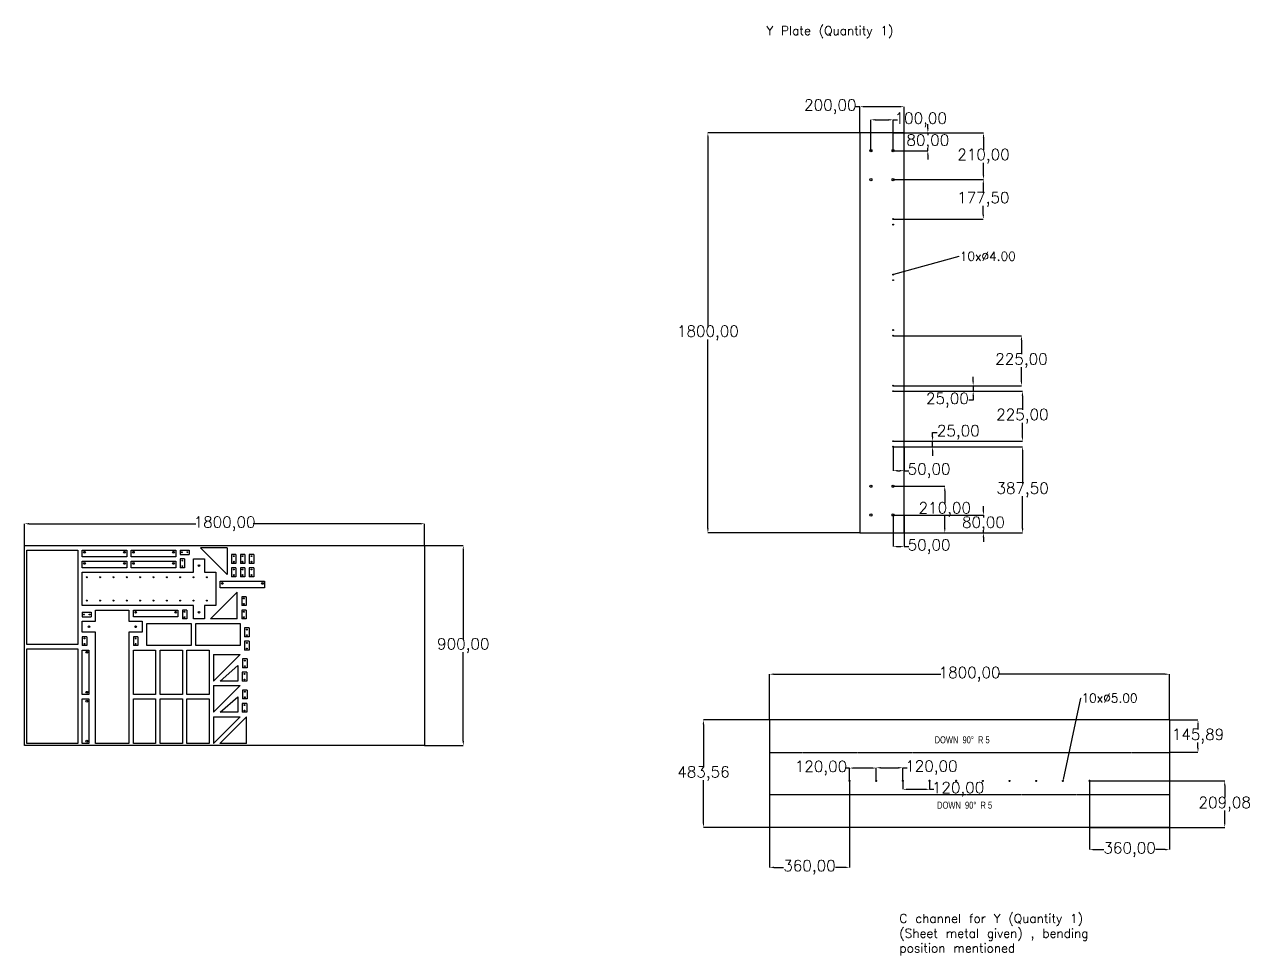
# Model space of a CAD drawing. Header units: millimetres. Extents: x 0 to 12015, y -945 to 7694.
# Drawn here: x 0 to 5510, y -945 to 3245 of the extents above; entities that cross this region are included whole.
import ezdxf
from ezdxf import colors
from ezdxf.entities.mleader import LeaderData, LeaderLine
from ezdxf.math import Vec2, Vec3

# ---------------------------------------------------------------- set-up
doc = ezdxf.new("R2010")
doc.units = ezdxf.units.MM
doc.header["$PDSIZE"] = -1
doc.linetypes.add('CENTERX2', pattern=[0.02032, 0.0127, -0.00254, 0.00254, -0.00254])
doc.styles.add('SLDTEXTSTYLE3', font='TXT', dxfattribs={"width": 0.663})
doc.styles.get("Standard").update_dxf_attribs({"font": 'txt.shx', "height": 80})
doc.dimstyles.new('ISO-25', dxfattribs={"dimtxt": 2.5, "dimasz": 2.5, "dimexe": 1.25, "dimexo": 0.625, "dimtad": 1, "dimtxsty": 'Standard', "dimcen": 2.5, "dimadec": 0, "dimazin": 0, "dimtfac": 1, "dimtmove": 0, "dimatfit": 3, "dimfxl": 1, "dimarcsym": 0})

# ---------------------------------------------------------------- blocks, each defined once
blk = doc.blocks.new('*D1')
at = {"color": 0, "lineweight": -2, "transparency": 16777216}
for p, q in [((0, 900), (0, 998.4)), ((20, 998.4), (770.8, 998.4)), ((1780, 998.4), (1029.2, 998.4)), ((1800, 900), (1800, 998.4))]:
    blk.add_line(p, q, dxfattribs=at)
at = {"color": 0, "transparency": 16777216}
for points in [[(20, 1001.7), (20, 995.1), (0, 998.4)], [(1780, 1001.7), (1780, 995.1), (1800, 998.4)]]:
    blk.add_solid(points, dxfattribs=at)
at = {"layer": 'Defpoints', "color": 0, "transparency": 16777216}
for p in [(1800, 998.4), (0, 900), (1800, 900)]:
    blk.add_point(p, dxfattribs=at)
at = {"color": 0, "transparency": 16777216, "insert": (900, 998.4), "char_height": 50, "attachment_point": 5}
blk.add_mtext('1800,00', dxfattribs=at)
blk = doc.blocks.new('*D2')
at = {"color": 0, "lineweight": -2, "transparency": 16777216}
for p, q in [((1800, 900), (1973.7, 900)), ((1973.7, 880), (1973.7, 479.2)), ((1973.7, 20), (1973.7, 420.8)), ((1800, 0), (1973.7, 0))]:
    blk.add_line(p, q, dxfattribs=at)
at = {"color": 0, "transparency": 16777216}
for points in [[(1970.4, 880), (1977.1, 880), (1973.7, 900)], [(1970.4, 20), (1977.1, 20), (1973.7, 0)]]:
    blk.add_solid(points, dxfattribs=at)
at = {"layer": 'Defpoints', "color": 0, "transparency": 16777216}
for p in [(1800, 900), (1800, 0), (1973.7, 0)]:
    blk.add_point(p, dxfattribs=at)
at = {"color": 0, "transparency": 16777216, "insert": (1973.7, 450), "char_height": 50, "attachment_point": 5}
blk.add_mtext('900,00', dxfattribs=at)
blk = doc.blocks.new('*D41')
at = {"color": 0, "lineweight": -2, "transparency": 16777216}
for p, q in [((3757.2, 2875.2), (3737.2, 2875.2)), ((3757.2, 2757.2), (3757.2, 2875.2)), ((3937.2, 2875.2), (3777.2, 2875.2)), ((3957.2, 2757.2), (3957.2, 2875.2))]:
    blk.add_line(p, q, dxfattribs=at)
at = {"color": 0, "transparency": 16777216}
for points in [[(3777.2, 2878.5), (3777.2, 2871.8), (3757.2, 2875.2)], [(3937.2, 2878.5), (3937.2, 2871.8), (3957.2, 2875.2)]]:
    blk.add_solid(points, dxfattribs=at)
at = {"layer": 'Defpoints', "color": 0, "transparency": 16777216}
for p in [(3757.2, 2875.2), (3757.2, 2757.2), (3957.2, 2757.2)]:
    blk.add_point(p, dxfattribs=at)
at = {"color": 0, "transparency": 16777216, "insert": (3624.7, 2875.2), "char_height": 50, "attachment_point": 5}
blk.add_mtext('200,00', dxfattribs=at)
blk = doc.blocks.new('*D42')
at = {"color": 0, "lineweight": -2, "transparency": 16777216}
for p, q in [((3757.2, 2757.2), (3074, 2757.2)), ((3074, 2737.2), (3074, 1886.4)), ((3074, 977.2), (3074, 1828.1)), ((3757.2, 957.2), (3074, 957.2))]:
    blk.add_line(p, q, dxfattribs=at)
at = {"color": 0, "transparency": 16777216}
for points in [[(3070.7, 2737.2), (3077.4, 2737.2), (3074, 2757.2)], [(3070.7, 977.2), (3077.4, 977.2), (3074, 957.2)]]:
    blk.add_solid(points, dxfattribs=at)
at = {"layer": 'Defpoints', "color": 0, "transparency": 16777216}
for p in [(3757.2, 2757.2), (3074, 957.2), (3757.2, 957.2)]:
    blk.add_point(p, dxfattribs=at)
at = {"color": 0, "transparency": 16777216, "insert": (3074, 1857.2), "char_height": 50, "attachment_point": 5}
blk.add_mtext('1800,00', dxfattribs=at)
blk = doc.blocks.new('*D43')
at = {"color": 0, "lineweight": -2, "transparency": 16777216}
for p, q in [((4313.4, 1057.2), (4313.4, 1077.2)), ((3907.2, 1037.2), (4313.4, 1037.2)), ((4313.4, 1037.2), (4313.4, 1026.4)), ((3907.2, 957.2), (4313.4, 957.2)), ((4313.4, 957.2), (4313.4, 968.1)), ((4313.4, 937.2), (4313.4, 917.2))]:
    blk.add_line(p, q, dxfattribs=at)
at = {"color": 0, "transparency": 16777216}
for points in [[(4310, 1057.2), (4316.7, 1057.2), (4313.4, 1037.2)], [(4310, 937.2), (4316.7, 937.2), (4313.4, 957.2)]]:
    blk.add_solid(points, dxfattribs=at)
at = {"layer": 'Defpoints', "color": 0, "transparency": 16777216}
for p in [(3907.2, 1037.2), (3907.2, 957.2), (4313.4, 957.2)]:
    blk.add_point(p, dxfattribs=at)
at = {"color": 0, "transparency": 16777216, "insert": (4313.4, 997.2), "char_height": 50, "attachment_point": 5}
blk.add_mtext('80,00', dxfattribs=at)
blk = doc.blocks.new('*D44')
at = {"color": 0, "lineweight": -2, "transparency": 16777216}
for p, q in [((3907.2, 1167.2), (4139.5, 1167.2)), ((4139.5, 1147.2), (4139.5, 1091.4)), ((4139.5, 977.2), (4139.5, 1033.1)), ((3907.2, 957.2), (4139.5, 957.2))]:
    blk.add_line(p, q, dxfattribs=at)
at = {"color": 0, "transparency": 16777216}
for points in [[(4136.2, 1147.2), (4142.9, 1147.2), (4139.5, 1167.2)], [(4136.2, 977.2), (4142.9, 977.2), (4139.5, 957.2)]]:
    blk.add_solid(points, dxfattribs=at)
at = {"layer": 'Defpoints', "color": 0, "transparency": 16777216}
for p in [(3907.2, 1167.2), (3907.2, 957.2), (4139.5, 957.2)]:
    blk.add_point(p, dxfattribs=at)
at = {"color": 0, "transparency": 16777216, "insert": (4139.5, 1062.2), "char_height": 50, "attachment_point": 5}
blk.add_mtext('210,00', dxfattribs=at)
blk = doc.blocks.new('*D45')
at = {"color": 0, "lineweight": -2, "transparency": 16777216}
for p, q in [((3907.2, 1344.7), (4489.7, 1344.7)), ((4489.7, 1324.7), (4489.7, 1180.1)), ((4489.7, 977.2), (4489.7, 1121.8)), ((3907.2, 957.2), (4489.7, 957.2))]:
    blk.add_line(p, q, dxfattribs=at)
at = {"color": 0, "transparency": 16777216}
for points in [[(4486.3, 1324.7), (4493, 1324.7), (4489.7, 1344.7)], [(4486.3, 977.2), (4493, 977.2), (4489.7, 957.2)]]:
    blk.add_solid(points, dxfattribs=at)
at = {"layer": 'Defpoints', "color": 0, "transparency": 16777216}
for p in [(3907.2, 1344.7), (3907.2, 957.2), (4489.7, 957.2)]:
    blk.add_point(p, dxfattribs=at)
at = {"color": 0, "transparency": 16777216, "insert": (4489.7, 1151), "char_height": 50, "attachment_point": 5}
blk.add_mtext('387,50', dxfattribs=at)
blk = doc.blocks.new('*D46')
at = {"color": 0, "lineweight": -2, "transparency": 16777216}
for p, q in [((4084.7, 1389.7), (4084.7, 1409.7)), ((4084.7, 1409.7), (4104.7, 1409.7)), ((3907.2, 1369.7), (4084.7, 1369.7)), ((3907.2, 1344.7), (4084.7, 1344.7)), ((4084.7, 1344.7), (4084.7, 1369.7)), ((4084.7, 1324.7), (4084.7, 1304.7))]:
    blk.add_line(p, q, dxfattribs=at)
at = {"color": 0, "transparency": 16777216}
for points in [[(4081.4, 1389.7), (4088, 1389.7), (4084.7, 1369.7)], [(4081.4, 1324.7), (4088, 1324.7), (4084.7, 1344.7)]]:
    blk.add_solid(points, dxfattribs=at)
at = {"layer": 'Defpoints', "color": 0, "transparency": 16777216}
for p in [(3907.2, 1369.7), (3907.2, 1344.7), (4084.7, 1369.7)]:
    blk.add_point(p, dxfattribs=at)
at = {"color": 0, "transparency": 16777216, "insert": (4200.5, 1409.7), "char_height": 50, "attachment_point": 5}
blk.add_mtext('25,00', dxfattribs=at)
blk = doc.blocks.new('*D47')
at = {"color": 0, "lineweight": -2, "transparency": 16777216}
for p, q in [((3907.2, 1594.7), (4488.8, 1594.7)), ((4488.8, 1574.7), (4488.8, 1511.4)), ((4488.8, 1389.7), (4488.8, 1453.1)), ((3907.2, 1369.7), (4488.8, 1369.7))]:
    blk.add_line(p, q, dxfattribs=at)
at = {"color": 0, "transparency": 16777216}
for points in [[(4485.5, 1574.7), (4492.1, 1574.7), (4488.8, 1594.7)], [(4485.5, 1389.7), (4492.1, 1389.7), (4488.8, 1369.7)]]:
    blk.add_solid(points, dxfattribs=at)
at = {"layer": 'Defpoints', "color": 0, "transparency": 16777216}
for p in [(3907.2, 1594.7), (3907.2, 1369.7), (4488.8, 1369.7)]:
    blk.add_point(p, dxfattribs=at)
at = {"color": 0, "transparency": 16777216, "insert": (4488.8, 1482.2), "char_height": 50, "attachment_point": 5}
blk.add_mtext('225,00', dxfattribs=at)
blk = doc.blocks.new('*D48')
at = {"color": 0, "lineweight": -2, "transparency": 16777216}
for p, q in [((4267.4, 1639.7), (4267.4, 1659.7)), ((3907.2, 1619.7), (4267.4, 1619.7)), ((4267.4, 1619.7), (4267.4, 1594.7)), ((3907.2, 1594.7), (4267.4, 1594.7)), ((4267.4, 1554.7), (4247.4, 1554.7)), ((4267.4, 1574.7), (4267.4, 1554.7))]:
    blk.add_line(p, q, dxfattribs=at)
at = {"color": 0, "transparency": 16777216}
for points in [[(4264, 1639.7), (4270.7, 1639.7), (4267.4, 1619.7)], [(4264, 1574.7), (4270.7, 1574.7), (4267.4, 1594.7)]]:
    blk.add_solid(points, dxfattribs=at)
at = {"layer": 'Defpoints', "color": 0, "transparency": 16777216}
for p in [(3907.2, 1619.7), (3907.2, 1594.7), (4267.4, 1594.7)]:
    blk.add_point(p, dxfattribs=at)
at = {"color": 0, "transparency": 16777216, "insert": (4151.5, 1554.7), "char_height": 50, "attachment_point": 5}
blk.add_mtext('25,00', dxfattribs=at)
blk = doc.blocks.new('*D49')
at = {"color": 0, "lineweight": -2, "transparency": 16777216}
for p, q in [((3907.2, 1844.7), (4484.4, 1844.7)), ((4484.4, 1824.7), (4484.4, 1761.4)), ((4484.4, 1639.7), (4484.4, 1703.1)), ((3907.2, 1619.7), (4484.4, 1619.7))]:
    blk.add_line(p, q, dxfattribs=at)
at = {"color": 0, "transparency": 16777216}
for points in [[(4481, 1824.7), (4487.7, 1824.7), (4484.4, 1844.7)], [(4481, 1639.7), (4487.7, 1639.7), (4484.4, 1619.7)]]:
    blk.add_solid(points, dxfattribs=at)
at = {"layer": 'Defpoints', "color": 0, "transparency": 16777216}
for p in [(3907.2, 1844.7), (3907.2, 1619.7), (4484.4, 1619.7)]:
    blk.add_point(p, dxfattribs=at)
at = {"color": 0, "transparency": 16777216, "insert": (4484.4, 1732.2), "char_height": 50, "attachment_point": 5}
blk.add_mtext('225,00', dxfattribs=at)
blk = doc.blocks.new('*D50')
at = {"color": 0, "lineweight": -2, "transparency": 16777216}
for p, q in [((3907.2, 2757.2), (4063.4, 2757.2)), ((4063.4, 2777.2), (4063.4, 2797.2)), ((4063.4, 2757.2), (4063.4, 2746.4)), ((3907.2, 2677.2), (4063.4, 2677.2)), ((4063.4, 2677.2), (4063.4, 2688.1)), ((4063.4, 2657.2), (4063.4, 2637.2))]:
    blk.add_line(p, q, dxfattribs=at)
at = {"color": 0, "transparency": 16777216}
for points in [[(4060.1, 2777.2), (4066.7, 2777.2), (4063.4, 2757.2)], [(4060.1, 2657.2), (4066.7, 2657.2), (4063.4, 2677.2)]]:
    blk.add_solid(points, dxfattribs=at)
at = {"layer": 'Defpoints', "color": 0, "transparency": 16777216}
for p in [(3907.2, 2757.2), (4063.4, 2757.2), (3907.2, 2677.2)]:
    blk.add_point(p, dxfattribs=at)
at = {"color": 0, "transparency": 16777216, "insert": (4063.4, 2717.2), "char_height": 50, "attachment_point": 5}
blk.add_mtext('80,00', dxfattribs=at)
blk = doc.blocks.new('*D51')
at = {"color": 0, "lineweight": -2, "transparency": 16777216}
for p, q in [((3907.2, 2757.2), (4313.7, 2757.2)), ((4313.7, 2737.2), (4313.7, 2681.4)), ((4313.7, 2567.2), (4313.7, 2623.1)), ((3907.2, 2547.2), (4313.7, 2547.2))]:
    blk.add_line(p, q, dxfattribs=at)
at = {"color": 0, "transparency": 16777216}
for points in [[(4310.4, 2737.2), (4317, 2737.2), (4313.7, 2757.2)], [(4310.4, 2567.2), (4317, 2567.2), (4313.7, 2547.2)]]:
    blk.add_solid(points, dxfattribs=at)
at = {"layer": 'Defpoints', "color": 0, "transparency": 16777216}
for p in [(3907.2, 2757.2), (4313.7, 2757.2), (3907.2, 2547.2)]:
    blk.add_point(p, dxfattribs=at)
at = {"color": 0, "transparency": 16777216, "insert": (4313.7, 2652.2), "char_height": 50, "attachment_point": 5}
blk.add_mtext('210,00', dxfattribs=at)
blk = doc.blocks.new('*D52')
at = {"color": 0, "lineweight": -2, "transparency": 16777216}
for p, q in [((3807.2, 2677.2), (3807.2, 2816.1)), ((3827.2, 2816.1), (3887.2, 2816.1)), ((3907.2, 2677.2), (3907.2, 2816.1)), ((3907.2, 2816.1), (3927.2, 2816.1))]:
    blk.add_line(p, q, dxfattribs=at)
at = {"color": 0, "transparency": 16777216}
for points in [[(3827.2, 2819.4), (3827.2, 2812.8), (3807.2, 2816.1)], [(3887.2, 2819.4), (3887.2, 2812.8), (3907.2, 2816.1)]]:
    blk.add_solid(points, dxfattribs=at)
at = {"layer": 'Defpoints', "color": 0, "transparency": 16777216}
for p in [(3907.2, 2816.1), (3807.2, 2677.2), (3907.2, 2677.2)]:
    blk.add_point(p, dxfattribs=at)
at = {"color": 0, "transparency": 16777216, "insert": (4031.4, 2816.1), "char_height": 50, "attachment_point": 5}
blk.add_mtext('100,00', dxfattribs=at)
blk = doc.blocks.new('*D53')
at = {"color": 0, "lineweight": -2, "transparency": 16777216}
for p, q in [((3907.2, 2547.2), (4312.9, 2547.2)), ((4312.9, 2527.2), (4312.9, 2487.6)), ((4312.9, 2389.7), (4312.9, 2429.3)), ((3907.2, 2369.7), (4312.9, 2369.7))]:
    blk.add_line(p, q, dxfattribs=at)
at = {"color": 0, "transparency": 16777216}
for points in [[(4309.5, 2527.2), (4316.2, 2527.2), (4312.9, 2547.2)], [(4309.5, 2389.7), (4316.2, 2389.7), (4312.9, 2369.7)]]:
    blk.add_solid(points, dxfattribs=at)
at = {"layer": 'Defpoints', "color": 0, "transparency": 16777216}
for p in [(3907.2, 2547.2), (3907.2, 2369.7), (4312.9, 2369.7)]:
    blk.add_point(p, dxfattribs=at)
at = {"color": 0, "transparency": 16777216, "insert": (4312.9, 2458.5), "char_height": 50, "attachment_point": 5}
blk.add_mtext('177,50', dxfattribs=at)
blk = doc.blocks.new('*D54')
at = {"color": 0, "lineweight": -2, "transparency": 16777216}
for p, q in [((3907.2, 1037.2), (3907.2, 895.4)), ((3957.2, 1037.2), (3957.2, 895.4)), ((3927.2, 895.4), (3937.2, 895.4)), ((3957.2, 895.4), (3977.2, 895.4))]:
    blk.add_line(p, q, dxfattribs=at)
at = {"color": 0, "transparency": 16777216}
for points in [[(3927.2, 898.7), (3927.2, 892), (3907.2, 895.4)], [(3937.2, 898.7), (3937.2, 892), (3957.2, 895.4)]]:
    blk.add_solid(points, dxfattribs=at)
at = {"layer": 'Defpoints', "color": 0, "transparency": 16777216}
for p in [(3907.2, 1037.2), (3957.2, 1037.2), (3957.2, 895.4)]:
    blk.add_point(p, dxfattribs=at)
at = {"color": 0, "transparency": 16777216, "insert": (4068.9, 895.4), "char_height": 50, "attachment_point": 5}
blk.add_mtext('50,00', dxfattribs=at)
blk = doc.blocks.new('*D55')
at = {"color": 0, "lineweight": -2, "transparency": 16777216}
for p, q in [((3907.2, 1344.7), (3907.2, 1237)), ((3957.2, 1344.7), (3957.2, 1237)), ((3927.2, 1237), (3937.2, 1237)), ((3957.2, 1237), (3977.2, 1237))]:
    blk.add_line(p, q, dxfattribs=at)
at = {"color": 0, "transparency": 16777216}
for points in [[(3927.2, 1240.4), (3927.2, 1233.7), (3907.2, 1237)], [(3937.2, 1240.4), (3937.2, 1233.7), (3957.2, 1237)]]:
    blk.add_solid(points, dxfattribs=at)
at = {"layer": 'Defpoints', "color": 0, "transparency": 16777216}
for p in [(3907.2, 1344.7), (3957.2, 1344.7), (3957.2, 1237)]:
    blk.add_point(p, dxfattribs=at)
at = {"color": 0, "transparency": 16777216, "insert": (4068.9, 1237), "char_height": 50, "attachment_point": 5}
blk.add_mtext('50,00', dxfattribs=at)
blk = doc.blocks.new('SW_CENTERMARKSYMBOL_0')
at = {"color": 0, "linetype": 'Continuous', "lineweight": 18}
for p, q in [((-0.34, 0), (-0.5, 0)), ((0, 0), (-0.17, 0)), ((0, 0.34), (0, 0.5)), ((0, 0), (0, 0.17)), ((0, 0), (0, -0.17)), ((0, 0), (0.17, 0)), ((0.34, 0), (0.5, 0)), ((0, -0.34), (0, -0.5))]:
    blk.add_line(p, q, dxfattribs=at)
blk = doc.blocks.new('SW_CENTERMARKSYMBOL_1')
at = {"color": 0, "linetype": 'Continuous', "lineweight": 18}
for p, q in [((-0.34, 0), (-0.37, 0)), ((0, 0), (-0.17, 0)), ((0, 0.34), (0, 0.37)), ((0, 0), (0, 0.17)), ((0, 0), (0, -0.17)), ((0, 0), (0.17, 0)), ((0.34, 0), (0.37, 0)), ((0, -0.34), (0, -0.37))]:
    blk.add_line(p, q, dxfattribs=at)
blk = doc.blocks.new('SW_CENTERMARKSYMBOL_2')
at = {"color": 0, "linetype": 'Continuous', "lineweight": 18}
for p, q in [((-0.34, 0), (-0.5, 0)), ((0, 0), (-0.17, 0)), ((0, 0.34), (0, 0.5)), ((0, 0), (0, 0.17)), ((0, 0), (0, -0.17)), ((0, 0), (0.17, 0)), ((0.34, 0), (0.5, 0)), ((0, -0.34), (0, -0.5))]:
    blk.add_line(p, q, dxfattribs=at)
blk = doc.blocks.new('SW_CENTERMARKSYMBOL_3')
at = {"color": 0, "linetype": 'Continuous', "lineweight": 18}
for p, q in [((-0.34, 0), (-0.5, 0)), ((0, 0), (-0.17, 0)), ((0, 0.34), (0, 0.5)), ((0, 0), (0, 0.17)), ((0, 0), (0, -0.17)), ((0, 0), (0.17, 0)), ((0.34, 0), (0.5, 0)), ((0, -0.34), (0, -0.5))]:
    blk.add_line(p, q, dxfattribs=at)
blk = doc.blocks.new('SW_CENTERMARKSYMBOL_4')
at = {"color": 0, "linetype": 'Continuous', "lineweight": 18}
for p, q in [((-0.34, 0), (-0.5, 0)), ((0, 0), (-0.17, 0)), ((0, 0.34), (0, 0.5)), ((0, 0), (0, 0.17)), ((0, 0), (0, -0.17)), ((0, 0), (0.17, 0)), ((0.34, 0), (0.5, 0)), ((0, -0.34), (0, -0.5))]:
    blk.add_line(p, q, dxfattribs=at)
blk = doc.blocks.new('SW_CENTERMARKSYMBOL_5')
at = {"color": 0, "linetype": 'Continuous', "lineweight": 18}
for p, q in [((-0.34, 0), (-0.37, 0)), ((0, 0), (-0.17, 0)), ((0, 0.34), (0, 0.37)), ((0, 0), (0, 0.17)), ((0, 0), (0, -0.17)), ((0, 0), (0.17, 0)), ((0.34, 0), (0.37, 0)), ((0, -0.34), (0, -0.37))]:
    blk.add_line(p, q, dxfattribs=at)
blk = doc.blocks.new('SW_CENTERMARKSYMBOL_6')
at = {"color": 0, "linetype": 'Continuous', "lineweight": 18}
for p, q in [((-0.34, 0), (-0.37, 0)), ((0, 0), (-0.17, 0)), ((0, 0.34), (0, 0.37)), ((0, 0), (0, 0.17)), ((0, 0), (0, -0.17)), ((0, 0), (0.17, 0)), ((0.34, 0), (0.37, 0)), ((0, -0.34), (0, -0.37))]:
    blk.add_line(p, q, dxfattribs=at)
blk = doc.blocks.new('SW_CENTERMARKSYMBOL_7')
at = {"color": 0, "linetype": 'Continuous', "lineweight": 18}
for p, q in [((-0.34, 0), (-0.37, 0)), ((0, 0), (-0.17, 0)), ((0, 0.34), (0, 0.37)), ((0, 0), (0, 0.17)), ((0, 0), (0, -0.17)), ((0, 0), (0.17, 0)), ((0.34, 0), (0.37, 0)), ((0, -0.34), (0, -0.37))]:
    blk.add_line(p, q, dxfattribs=at)
blk = doc.blocks.new('SW_CENTERMARKSYMBOL_8')
at = {"color": 0, "linetype": 'Continuous', "lineweight": 18}
for p, q in [((-0.34, 0), (-0.37, 0)), ((0, 0), (-0.17, 0)), ((0, 0.34), (0, 0.37)), ((0, 0), (0, 0.17)), ((0, 0), (0, -0.17)), ((0, 0), (0.17, 0)), ((0.34, 0), (0.37, 0)), ((0, -0.34), (0, -0.37))]:
    blk.add_line(p, q, dxfattribs=at)
blk = doc.blocks.new('SW_CENTERMARKSYMBOL_9')
at = {"color": 0, "linetype": 'Continuous', "lineweight": 18}
for p, q in [((-0.34, 0), (-0.5, 0)), ((0, 0), (-0.17, 0)), ((0, 0.34), (0, 0.5)), ((0, 0), (0, 0.17)), ((0, 0), (0, -0.17)), ((0, 0), (0.17, 0)), ((0.34, 0), (0.5, 0)), ((0, -0.34), (0, -0.5))]:
    blk.add_line(p, q, dxfattribs=at)
blk = doc.blocks.new('*D56')
at = {"color": 0, "lineweight": -2, "transparency": 16777216}
for p, q in [((3351, 115.6), (3053.9, 115.6)), ((3054, 95.6), (3054, -97)), ((3054, -348), (3054, -155.4)), ((3351, -368), (3053.9, -368))]:
    blk.add_line(p, q, dxfattribs=at)
at = {"color": 0, "transparency": 16777216}
for points in [[(3050.6, 95.6), (3057.3, 95.6), (3054, 115.6)], [(3050.6, -348), (3057.3, -348), (3054, -368)]]:
    blk.add_solid(points, dxfattribs=at)
at = {"layer": 'Defpoints', "color": 0, "transparency": 16777216}
for p in [(3351, 115.6), (3054, -368), (3351, -368)]:
    blk.add_point(p, dxfattribs=at)
at = {"color": 0, "transparency": 16777216, "insert": (3054, -126.2), "char_height": 50, "attachment_point": 5}
blk.add_mtext('483,56', dxfattribs=at)
blk = doc.blocks.new('*D57')
at = {"color": 0, "lineweight": -2, "transparency": 16777216}
for p, q in [((3351, 115.6), (3351, 321.3)), ((3371, 321.3), (4121.9, 321.3)), ((5131, 321.3), (4380.2, 321.3)), ((5151, 115.6), (5151, 321.3))]:
    blk.add_line(p, q, dxfattribs=at)
at = {"color": 0, "transparency": 16777216}
for points in [[(3371, 324.6), (3371, 318), (3351, 321.3)], [(5131, 324.6), (5131, 318), (5151, 321.3)]]:
    blk.add_solid(points, dxfattribs=at)
at = {"layer": 'Defpoints', "color": 0, "transparency": 16777216}
for p in [(3351, 321.3), (3351, 115.6), (5151, 115.6)]:
    blk.add_point(p, dxfattribs=at)
at = {"color": 0, "transparency": 16777216, "insert": (4251, 321.3), "char_height": 50, "attachment_point": 5}
blk.add_mtext('1800,00', dxfattribs=at)
blk = doc.blocks.new('*D58')
at = {"color": 0, "lineweight": -2, "transparency": 16777216}
for p, q in [((5151, 115.6), (5278.6, 115.6)), ((5278.6, 95.6), (5278.6, 71.8)), ((5278.6, -10.3), (5278.6, 13.5)), ((5151, -30.3), (5278.6, -30.3))]:
    blk.add_line(p, q, dxfattribs=at)
at = {"color": 0, "transparency": 16777216}
for points in [[(5275.3, 95.6), (5282, 95.6), (5278.6, 115.6)], [(5275.3, -10.3), (5282, -10.3), (5278.6, -30.3)]]:
    blk.add_solid(points, dxfattribs=at)
at = {"layer": 'Defpoints', "color": 0, "transparency": 16777216}
for p in [(5151, 115.6), (5151, -30.3), (5278.6, -30.3)]:
    blk.add_point(p, dxfattribs=at)
at = {"color": 0, "transparency": 16777216, "insert": (5278.6, 42.6), "char_height": 50, "attachment_point": 5}
blk.add_mtext('145,89', dxfattribs=at)
blk = doc.blocks.new('*D59')
at = {"color": 0, "lineweight": -2, "transparency": 16777216}
for p, q in [((4791, -158.9), (5398.8, -158.9)), ((5398.8, -178.9), (5398.8, -234.3)), ((5398.8, -348), (5398.8, -292.6)), ((4791, -368), (5398.8, -368))]:
    blk.add_line(p, q, dxfattribs=at)
at = {"color": 0, "transparency": 16777216}
for points in [[(5395.5, -178.9), (5402.2, -178.9), (5398.8, -158.9)], [(5395.5, -348), (5402.2, -348), (5398.8, -368)]]:
    blk.add_solid(points, dxfattribs=at)
at = {"layer": 'Defpoints', "color": 0, "transparency": 16777216}
for p in [(4791, -158.9), (4791, -368), (5398.8, -368)]:
    blk.add_point(p, dxfattribs=at)
at = {"color": 0, "transparency": 16777216, "insert": (5398.8, -263.5), "char_height": 50, "attachment_point": 5}
blk.add_mtext('209,08', dxfattribs=at)
blk = doc.blocks.new('*D60')
at = {"color": 0, "lineweight": -2, "transparency": 16777216}
for p, q in [((3351, -160.6), (3351, -548.1)), ((3711, -160.6), (3711, -548.1)), ((3371, -548), (3414.4, -548)), ((3691, -548), (3647.7, -548))]:
    blk.add_line(p, q, dxfattribs=at)
at = {"color": 0, "transparency": 16777216}
for points in [[(3371, -544.7), (3371, -551.4), (3351, -548)], [(3691, -544.7), (3691, -551.4), (3711, -548)]]:
    blk.add_solid(points, dxfattribs=at)
at = {"layer": 'Defpoints', "color": 0, "transparency": 16777216}
for p in [(3351, -160.6), (3711, -160.6), (3351, -548)]:
    blk.add_point(p, dxfattribs=at)
at = {"color": 0, "transparency": 16777216, "insert": (3531, -548), "char_height": 50, "attachment_point": 5}
blk.add_mtext('360,00', dxfattribs=at)
blk = doc.blocks.new('*D61')
at = {"color": 0, "lineweight": -2, "transparency": 16777216}
for p, q in [((3711, -101.1), (3691, -101.1)), ((3711, -158.9), (3711, -101.1)), ((3811, -101.1), (3731, -101.1)), ((3831, -158.9), (3831, -101.1))]:
    blk.add_line(p, q, dxfattribs=at)
at = {"color": 0, "transparency": 16777216}
for points in [[(3731, -97.7), (3731, -104.4), (3711, -101.1)], [(3811, -97.7), (3811, -104.4), (3831, -101.1)]]:
    blk.add_solid(points, dxfattribs=at)
at = {"layer": 'Defpoints', "color": 0, "transparency": 16777216}
for p in [(3711, -101.1), (3711, -158.9), (3831, -158.9)]:
    blk.add_point(p, dxfattribs=at)
at = {"color": 0, "transparency": 16777216, "insert": (3582.7, -101.1), "char_height": 50, "attachment_point": 5}
blk.add_mtext('120,00', dxfattribs=at)
blk = doc.blocks.new('*D62')
at = {"color": 0, "lineweight": -2, "transparency": 16777216}
for p, q in [((3831, -158.9), (3831, -99.6)), ((3851, -99.6), (3931, -99.6)), ((3951, -158.9), (3951, -99.6)), ((3951, -99.6), (3971, -99.6))]:
    blk.add_line(p, q, dxfattribs=at)
at = {"color": 0, "transparency": 16777216}
for points in [[(3851, -96.3), (3851, -103), (3831, -99.6)], [(3931, -96.3), (3931, -103), (3951, -99.6)]]:
    blk.add_solid(points, dxfattribs=at)
at = {"layer": 'Defpoints', "color": 0, "transparency": 16777216}
for p in [(3951, -99.6), (3831, -158.9), (3951, -158.9)]:
    blk.add_point(p, dxfattribs=at)
at = {"color": 0, "transparency": 16777216, "insert": (4079.4, -99.6), "char_height": 50, "attachment_point": 5}
blk.add_mtext('120,00', dxfattribs=at)
blk = doc.blocks.new('*D63')
at = {"color": 0, "lineweight": -2, "transparency": 16777216}
for p, q in [((3951, -158.9), (3951, -196.8)), ((4071, -158.9), (4071, -196.8)), ((3971, -196.8), (4051, -196.8)), ((4071, -196.8), (4091, -196.8))]:
    blk.add_line(p, q, dxfattribs=at)
at = {"color": 0, "transparency": 16777216}
for points in [[(3971, -193.5), (3971, -200.2), (3951, -196.8)], [(4051, -193.5), (4051, -200.2), (4071, -196.8)]]:
    blk.add_solid(points, dxfattribs=at)
at = {"layer": 'Defpoints', "color": 0, "transparency": 16777216}
for p in [(3951, -158.9), (4071, -158.9), (4071, -196.8)]:
    blk.add_point(p, dxfattribs=at)
at = {"color": 0, "transparency": 16777216, "insert": (4199.4, -196.8), "char_height": 50, "attachment_point": 5}
blk.add_mtext('120,00', dxfattribs=at)
blk = doc.blocks.new('*D64')
at = {"color": 0, "lineweight": -2, "transparency": 16777216}
for p, q in [((4791, -158.9), (4791, -468.2)), ((5151, -158.9), (5151, -468.2)), ((4811, -468.2), (4854.4, -468.2)), ((5131, -468.2), (5087.7, -468.2))]:
    blk.add_line(p, q, dxfattribs=at)
at = {"color": 0, "transparency": 16777216}
for points in [[(4811, -464.9), (4811, -471.6), (4791, -468.2)], [(5131, -464.9), (5131, -471.6), (5151, -468.2)]]:
    blk.add_solid(points, dxfattribs=at)
at = {"layer": 'Defpoints', "color": 0, "transparency": 16777216}
for p in [(4791, -158.9), (5151, -158.9), (5151, -468.2)]:
    blk.add_point(p, dxfattribs=at)
at = {"color": 0, "transparency": 16777216, "insert": (4971, -468.2), "char_height": 50, "attachment_point": 5}
blk.add_mtext('360,00', dxfattribs=at)

msp = doc.modelspace()

# ---------------------------------------------------------------- linework, layer by layer
at = {"color": 7, "linetype": 'Continuous', "lineweight": 25}
for p, q in [((3757.193, 2757.223), (3757.193, 957.223)), ((3957.193, 2757.223), (3757.193, 2757.223)), ((3957.193, 957.223), (3957.193, 2757.223)), ((3757.193, 957.223), (3957.193, 957.223)), ((3875.371, 957.223), (3875.704, 957.223)), ((911.213, 890), (791.213, 890)), ((911.213, 770), (791.213, 890)), ((911.213, 890), (911.213, 770)), ((10, 880), (240, 880)), ((10, 455), (10, 880)), ((240, 880), (240, 455)), ((260, 880), (460, 880)), ((260, 850), (260, 880)), ((460, 850), (260, 850)), ((260, 830), (460, 830)), ((260, 800), (260, 830)), ((460, 880), (460, 850)), ((460, 830), (460, 800)), ((480, 880), (680, 880)), ((480, 850), (480, 880)), ((680, 850), (480, 850)), ((480, 830), (680, 830)), ((480, 800), (480, 830)), ((680, 880), (680, 850)), ((680, 830), (680, 800)), ((700, 880), (700, 860)), ((700, 880), (740, 880)), ((700, 860), (740, 860)), ((720, 840), (700, 840)), ((700, 840), (700, 800)), ((720, 840), (720, 800)), ((740, 880), (740, 860)), ((760, 840), (810, 840)), ((760, 780), (760, 840)), ((810, 840), (810, 780)), ((951.213, 860), (931.213, 860)), ((931.213, 860), (931.213, 820)), ((951.213, 860), (951.213, 820)), ((991.213, 860), (971.213, 860)), ((971.213, 860), (971.213, 820)), ((991.213, 860), (991.213, 820)), ((1031.213, 860), (1011.213, 860)), ((1011.213, 860), (1011.213, 820)), ((1031.213, 860), (1031.213, 820)), ((460, 800), (260, 800)), ((260, 780), (760, 780)), ((260, 630), (260, 780)), ((680, 800), (480, 800)), ((720, 800), (700, 800)), ((810, 780), (860, 780)), ((860, 780), (860, 630)), ((951.213, 820), (931.213, 820)), ((951.213, 800), (931.213, 800)), ((931.213, 800), (931.213, 760)), ((951.213, 800), (951.213, 760)), ((991.213, 820), (971.213, 820)), ((991.213, 800), (971.213, 800)), ((971.213, 800), (971.213, 760)), ((991.213, 800), (991.213, 760)), ((1031.213, 820), (1011.213, 820)), ((1031.213, 800), (1011.213, 800)), ((1011.213, 800), (1011.213, 760)), ((1031.213, 800), (1031.213, 760)), ((880, 740), (1080, 740)), ((880, 710), (880, 740)), ((951.213, 760), (931.213, 760)), ((991.213, 760), (971.213, 760)), ((1031.213, 760), (1011.213, 760)), ((1080, 740), (1080, 710)), ((837.071, 570), (957.071, 690)), ((1080, 710), (880, 710)), ((957.071, 570), (957.071, 690)), ((997.071, 670), (977.071, 670)), ((977.071, 670), (977.071, 630)), ((997.071, 670), (997.071, 630)), ((760, 630), (260, 630)), ((320, 610), (470, 610)), ((320, 560), (320, 610)), ((470, 610), (470, 560)), ((490, 610), (690, 610)), ((490, 580), (490, 610)), ((690, 610), (690, 580)), ((730, 610), (710, 610)), ((710, 610), (710, 570)), ((730, 610), (730, 570)), ((760, 570), (760, 630)), ((810, 630), (810, 570)), ((860, 630), (810, 630)), ((997.071, 630), (977.071, 630)), ((997.071, 610), (977.071, 610)), ((977.071, 610), (977.071, 570)), ((997.071, 610), (997.071, 570)), ((260, 600), (260, 580)), ((260, 600), (300, 600)), ((260, 580), (300, 580)), ((260, 560), (320, 560)), ((260, 510), (260, 560)), ((300, 600), (300, 580)), ((470, 560), (530, 560)), ((690, 580), (490, 580)), ((530, 560), (530, 510)), ((730, 570), (710, 570)), ((810, 570), (760, 570)), ((957.071, 570), (837.071, 570)), ((997.071, 570), (977.071, 570)), ((320, 510), (260, 510)), ((320, 10), (320, 510)), ((470, 510), (470, 10)), ((530, 510), (470, 510)), ((550, 450), (550, 550)), ((550, 550), (750, 550)), ((750, 550), (750, 450)), ((770, 450), (770, 550)), ((770, 550), (970, 550)), ((970, 550), (970, 450)), ((1010, 529.561), (990, 529.561)), ((990, 529.561), (990, 489.561)), ((1010, 529.561), (1010, 489.561)), ((240, 455), (10, 455)), ((280, 490), (260, 490)), ((260, 490), (260, 450)), ((280, 450), (260, 450)), ((280, 490), (280, 450)), ((510, 490), (490, 490)), ((490, 490), (490, 450)), ((510, 450), (490, 450)), ((510, 490), (510, 450)), ((750, 450), (550, 450)), ((970, 450), (770, 450)), ((1010, 489.561), (990, 489.561)), ((1010, 469.561), (990, 469.561)), ((990, 469.561), (990, 429.561)), ((1010, 469.561), (1010, 429.561)), ((10, 435), (240, 435)), ((10, 10), (10, 435)), ((240, 435), (240, 10)), ((260, 430), (290, 430)), ((260, 230), (260, 430)), ((290, 430), (290, 230)), ((490, 430), (590, 430)), ((490, 230), (490, 430)), ((590, 430), (590, 230)), ((610, 430), (710, 430)), ((610, 230), (610, 430)), ((710, 430), (710, 230)), ((730, 430), (830, 430)), ((730, 230), (730, 430)), ((830, 430), (830, 230)), ((850, 410), (970, 410)), ((850, 410), (850, 290)), ((970, 410), (850, 290)), ((1001.213, 390), (981.213, 390)), ((981.213, 390), (981.213, 350)), ((1010, 429.561), (990, 429.561)), ((1001.213, 390), (1001.213, 350)), ((879.52, 290), (959.52, 360)), ((959.52, 360), (959.52, 290)), ((1001.213, 350), (981.213, 350)), ((959.52, 290), (879.52, 290)), ((999.52, 330), (979.52, 330)), ((979.52, 330), (979.52, 290)), ((999.52, 290), (979.52, 290)), ((999.52, 330), (999.52, 290)), ((290, 230), (260, 230)), ((590, 230), (490, 230)), ((710, 230), (610, 230)), ((830, 230), (730, 230)), ((850, 270), (970, 270)), ((850, 270), (850, 150)), ((970, 270), (850, 150)), ((1001.213, 250), (981.213, 250)), ((981.213, 250), (981.213, 210)), ((1001.213, 250), (1001.213, 210)), ((260, 210), (290, 210)), ((260, 10), (260, 210)), ((290, 210), (290, 10)), ((490, 210), (590, 210)), ((490, 10), (490, 210)), ((590, 210), (590, 10)), ((610, 210), (710, 210)), ((610, 10), (610, 210)), ((710, 210), (710, 10)), ((730, 210), (830, 210)), ((730, 10), (730, 210)), ((830, 210), (830, 10)), ((879.52, 150), (959.52, 220)), ((959.52, 220), (959.52, 150)), ((999.52, 190), (979.52, 190)), ((979.52, 190), (979.52, 150)), ((1001.213, 210), (981.213, 210)), ((999.52, 190), (999.52, 150)), ((850, 130), (970, 130)), ((850, 130), (850, 10)), ((970, 130), (850, 10)), ((878.284, 10), (998.284, 130)), ((959.52, 150), (879.52, 150)), ((999.52, 150), (979.52, 150)), ((998.284, 10), (998.284, 130)), ((5151.033, 115.567), (3351.033, 115.567)), ((3351.033, 115.567), (3351.033, -367.995)), ((5151.033, 115.567), (5151.033, -367.995)), ((240, 10), (10, 10)), ((290, 10), (260, 10)), ((470, 10), (320, 10)), ((590, 10), (490, 10)), ((710, 10), (610, 10)), ((830, 10), (730, 10)), ((998.284, 10), (878.284, 10)), ((5151.033, -367.995), (3351.033, -367.995))]:
    msp.add_line(p, q, dxfattribs=at)
for p, q in [((0, 0), (0, 900)), ((0, 900), (1800, 900)), ((1800, 900), (1800, 0)), ((1800, 0), (0, 0))]:
    msp.add_line(p, q)
at = {"color": 7, "linetype": 'CENTERX2'}
for p, q in [((3351.033, -30.324), (5151.033, -30.324)), ((5151.033, -222.105), (3351.033, -222.105))]:
    msp.add_line(p, q, dxfattribs=at)
at = {"color": 7, "linetype": 'Continuous', "lineweight": 25}
for centre, radius in [((3807.193, 2677.223), 5), ((3907.193, 2677.223), 5), ((3807.193, 2547.223), 5), ((3907.193, 2547.223), 5), ((3907.193, 2369.723), 2), ((3907.193, 2344.723), 2), ((3907.193, 2119.723), 2), ((3907.193, 2094.723), 2), ((3907.193, 1869.723), 2), ((3907.193, 1844.723), 2), ((3907.193, 1619.723), 2), ((3907.193, 1594.723), 2), ((3907.193, 1369.723), 2), ((3907.193, 1344.723), 2), ((3807.193, 1167.223), 5), ((3907.193, 1167.223), 5), ((3807.193, 1037.223), 5), ((3907.193, 1037.223), 5), ((270, 870), 4), ((450, 870), 4), ((490, 870), 4), ((670, 870), 4), ((707.5, 870), 2), ((710, 832.5), 2), ((732.5, 870), 2), ((941.213, 852.5), 2), ((941.213, 827.5), 2), ((981.213, 852.5), 2), ((981.213, 827.5), 2), ((1021.213, 852.5), 2), ((1021.213, 827.5), 2), ((270, 820), 4), ((450, 820), 4), ((490, 820), 4), ((670, 820), 4), ((710, 807.5), 2), ((785, 810), 4), ((941.213, 792.5), 2), ((981.213, 792.5), 2), ((1021.213, 792.5), 2), ((280, 757.5), 2), ((340, 757.5), 2), ((400, 757.5), 2), ((460, 757.5), 2), ((520, 757.5), 2), ((580, 757.5), 2), ((640, 757.5), 2), ((700, 757.5), 2), ((760, 757.5), 2), ((820, 757.5), 2), ((890, 730), 4), ((941.213, 767.5), 2), ((981.213, 767.5), 2), ((1021.213, 767.5), 2), ((1070, 730), 4), ((987.071, 662.5), 2), ((280, 652.5), 2), ((340, 652.5), 2), ((400, 652.5), 2), ((460, 652.5), 2), ((520, 652.5), 2), ((580, 652.5), 2), ((640, 652.5), 2), ((700, 652.5), 2), ((760, 652.5), 2), ((820, 652.5), 2), ((987.071, 637.5), 2), ((267.5, 590), 2), ((292.5, 590), 2), ((500, 600), 4), ((680, 600), 4), ((720, 602.5), 2), ((720, 577.5), 2), ((785, 600), 4), ((987.071, 602.5), 2), ((987.071, 577.5), 2), ((290, 535), 4), ((500, 535), 4), ((1000, 522.061), 2), ((1000, 497.061), 2), ((270, 482.5), 2), ((270, 457.5), 2), ((500, 482.5), 2), ((500, 457.5), 2), ((1000, 462.061), 2), ((280, 420), 4), ((1000, 437.061), 2), ((991.213, 382.5), 2), ((991.213, 357.5), 2), ((989.52, 322.5), 2), ((989.52, 297.5), 2), ((280, 240), 4), ((991.213, 242.5), 2), ((280, 200), 4), ((989.52, 182.5), 2), ((991.213, 217.5), 2), ((989.52, 157.5), 2), ((280, 20), 4), ((3711.033, -158.914), 2.5), ((3831.033, -158.914), 2.5), ((3951.033, -158.914), 2.5), ((4071.033, -158.914), 2.5), ((4191.033, -158.914), 2.5), ((4311.033, -158.914), 2.5), ((4431.033, -158.914), 2.5), ((4551.033, -158.914), 2.5), ((4671.033, -158.914), 2.5), ((4791.033, -158.914), 2.5)]:
    msp.add_circle(centre, radius, dxfattribs=at)

# ---------------------------------------------------------------- block references
at = {"color": 7, "linetype": 'Continuous', "lineweight": 0, "xscale": 10, "yscale": 10, "zscale": 10}
for name, p in [('SW_CENTERMARKSYMBOL_0', (3711.033, -158.914)), ('SW_CENTERMARKSYMBOL_1', (3831.033, -158.914)), ('SW_CENTERMARKSYMBOL_2', (3951.033, -158.914)), ('SW_CENTERMARKSYMBOL_3', (4071.033, -158.914)), ('SW_CENTERMARKSYMBOL_4', (4191.033, -158.914)), ('SW_CENTERMARKSYMBOL_5', (4311.033, -158.914)), ('SW_CENTERMARKSYMBOL_6', (4431.033, -158.914)), ('SW_CENTERMARKSYMBOL_7', (4551.033, -158.914)), ('SW_CENTERMARKSYMBOL_8', (4671.033, -158.914)), ('SW_CENTERMARKSYMBOL_9', (4791.033, -158.914))]:
    msp.add_blockref(name, p, dxfattribs=at)

# ---------------------------------------------------------------- texts
at = {"char_height": 40, "attachment_point": 1}
for s, width, insert in [('Y Plate (Quantity 1)', 1131.82946, (3336.937, 3237.431)), ('C channel for Y (Quantity 1) (Sheet metal given) , bending position mentioned ', 1065.09646, (3935.381, -757.949))]:
    msp.add_mtext_dynamic_manual_height_columns(s, width=width, gutter_width=200, heights=[0], dxfattribs=dict(at, insert=insert))
at = {"color": 7, "linetype": 'Continuous', "lineweight": 0, "char_height": 31.75, "attachment_point": 2, "style": 'SLDTEXTSTYLE3'}
for insert in [(4217.685, 41.895), (4228.995, -252.207)]:
    msp.add_mtext('DOWN  90°  R 5', dxfattribs=dict(at, insert=insert))

# ---------------------------------------------------------------- dimensions: what is measured, and where the dimension line sits
for base, p1, p2, picture, middle in [((3757.193, 2875.178), (3957.193, 2757.223), (3757.193, 2757.223), '*D41', (3624.692, 2875.178)), ((3907.193, 2816.103), (3807.193, 2677.223), (3907.193, 2677.223), '*D52', (4031.361, 2816.103)), ((3957.193, 1237.026), (3907.193, 1344.723), (3957.193, 1344.723), '*D55', (4068.861, 1237.026)), ((1800, 998.399), (0, 900), (1800, 900), '*D1', (900, 998.399)), ((3957.193, 895.373), (3907.193, 1037.223), (3957.193, 1037.223), '*D54', (4068.861, 895.373)), ((3351.033, 321.288), (5151.033, 115.567), (3351.033, 115.567), '*D57', (4251.033, 321.288)), ((3711.033, -101.077), (3831.033, -158.914), (3711.033, -158.914), '*D61', (3582.698, -101.077)), ((3951.033, -99.622), (3831.033, -158.914), (3951.033, -158.914), '*D62', (4079.368, -99.622)), ((3351.033, -548.049), (3711.033, -160.607), (3351.033, -160.607), '*D60', (3531.033, -548.049)), ((4071.033, -196.82), (3951.033, -158.914), (4071.033, -158.914), '*D63', (4199.368, -196.82)), ((5151.033, -468.229), (4791.033, -158.914), (5151.033, -158.914), '*D64', (4971.033, -468.229))]:
    dim = msp.add_linear_dim(base=base, p1=p1, p2=p2, dimstyle='ISO-25', override={"dimtxt": 50, "dimasz": 20, "dimexe": 0.003175, "dimexo": 0, "dimgap": 0.001524, "dimtad": 0, "dimtih": 1, "dimtoh": 1, "dimzin": 1, "dimadec": 2, "dimtzin": 1})
    dim.commit()
    dim.dimension.update_dxf_attribs({"geometry": picture, "text_midpoint": middle})
for base, p1, p2, angle, picture, middle in [((3074.033, 957.223), (3757.193, 2757.223), (3757.193, 957.223), 90, '*D42', (3074.033, 1857.223)), ((4063.409, 2757.223), (3907.193, 2677.223), (3907.193, 2757.223), 90, '*D50', (4063.409, 2717.223)), ((4313.713, 2757.223), (3907.193, 2547.223), (3907.193, 2757.223), 90, '*D51', (4313.713, 2652.223)), ((4312.878, 2369.723), (3907.193, 2547.223), (3907.193, 2369.723), 90, '*D53', (4312.878, 2458.473)), ((4484.378, 1619.723), (3907.193, 1844.723), (3907.193, 1619.723), 90, '*D49', (4484.378, 1732.223)), ((4267.358, 1594.723), (3907.193, 1619.723), (3907.193, 1594.723), 90, '*D48', (4151.523, 1554.723)), ((4488.79, 1369.723), (3907.193, 1594.723), (3907.193, 1369.723), 90, '*D47', (4488.79, 1482.223)), ((4084.692, 1369.723), (3907.193, 1344.723), (3907.193, 1369.723), 90, '*D46', (4200.526, 1409.723)), ((4489.664, 957.223), (3907.193, 1344.723), (3907.193, 957.223), 90, '*D45', (4489.664, 1150.973)), ((4139.542, 957.223), (3907.193, 1167.223), (3907.193, 957.223), 90, '*D44', (4139.542, 1062.223)), ((4313.353, 957.223), (3907.193, 1037.223), (3907.193, 957.223), 90, '*D43', (4313.353, 997.223)), ((1973.727, 0), (1800, 900), (1800, 0), 90, '*D2', (1973.727, 450)), ((3053.95, -367.995), (3351.033, 115.567), (3351.033, -367.995), 90, '*D56', (3053.95, -126.214)), ((5278.628, -30.324), (5151.033, 115.567), (5151.033, -30.324), 270, '*D58', (5278.628, 42.622)), ((5398.84, -367.995), (4791.033, -158.914), (4791.033, -367.995), 90, '*D59', (5398.84, -263.455))]:
    dim = msp.add_linear_dim(base=base, p1=p1, p2=p2, angle=angle, dimstyle='ISO-25', override={"dimtxt": 50, "dimasz": 20, "dimexe": 0.003175, "dimexo": 0, "dimgap": 0.001524, "dimtad": 0, "dimtih": 1, "dimtoh": 1, "dimzin": 1, "dimadec": 2, "dimtzin": 1})
    dim.commit()
    dim.dimension.update_dxf_attribs({"geometry": picture, "text_midpoint": middle})

# ---------------------------------------------------------------- leaders
ml = msp.add_multileader_mtext('Standard')
ml.set_content('10x%%C4.00', color=256)
ml.set_leader_properties()
ml.build(insert=Vec2(0, 0))
ml.multileader.update_dxf_attribs({"text_right_attachment_type": 6, "dogleg_length": 0.36})
ctx = ml.context
ctx.base_point, ctx.char_height, ctx.plane_origin = Vec3(4205.006, 2202.156), 40, Vec3(3907.193, 2119.723)
ctx.right_attachment = 6
notes = []
notes.append((ctx, [(0, (1, 1, 0), (4204.646, 2202.156), (1, 0), 0.36, [(0, [(3907.193, 2119.723)], 0, [])])]))
ctx.mtext.insert, ctx.mtext.flow_direction = Vec3(4207.006, 2222.156), 5
ml = msp.add_multileader_mtext('Standard')
ml.set_content('10x%%C5.00', color=256)
ml.set_leader_properties()
ml.build(insert=Vec2(0, 0))
ml.multileader.update_dxf_attribs({"text_right_attachment_type": 6, "dogleg_length": 0.36})
ctx = ml.context
ctx.base_point, ctx.char_height, ctx.plane_origin = Vec3(4752.47, 213.866), 40, Vec3(4672.872, -157.221)
ctx.right_attachment = 6
notes.append((ctx, [(0, (1, 1, 0), (4752.11, 213.866), (1, 0), 0.36, [(0, [(4672.872, -157.221)], 0, [])])]))
ctx.mtext.insert, ctx.mtext.flow_direction = Vec3(4754.47, 233.866), 5
for ctx, leaders in notes:
    for number, flags, end, landing, length, lines in leaders:
        leader = LeaderData()
        leader.index, (leader.has_last_leader_line, leader.has_dogleg_vector, leader.attachment_direction) = number, flags
        leader.last_leader_point, leader.dogleg_vector, leader.dogleg_length = Vec3(end), Vec3(landing), length
        for number, points, colour, breaks in lines:
            line = LeaderLine()
            line.index, line.vertices, line.color, line.breaks = number, Vec3.list(points), colors.encode_raw_color(colour), breaks
            leader.lines.append(line)
        ctx.leaders.append(leader)

doc.saveas('drawing.dxf')
